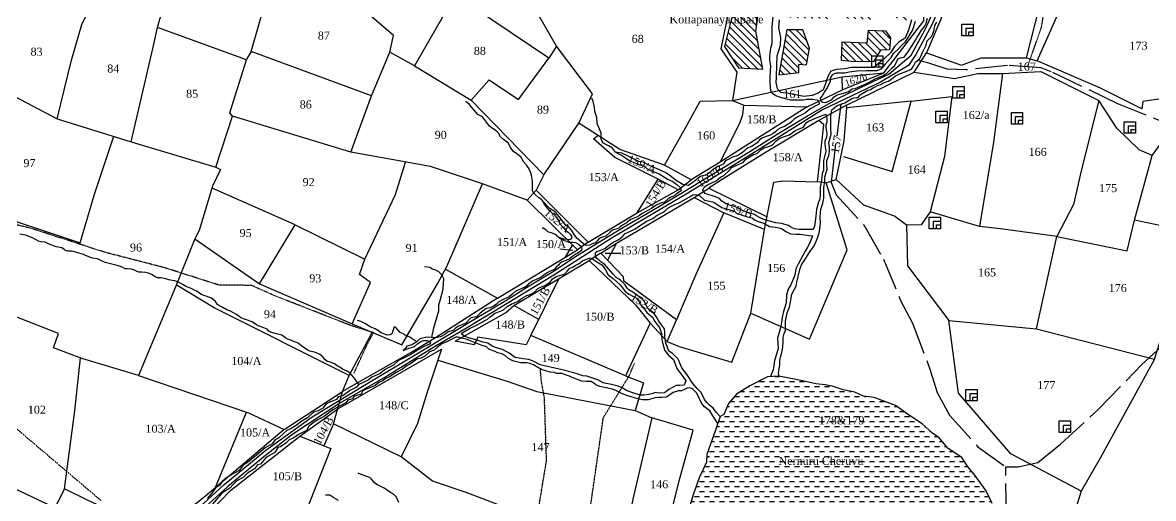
# Model space of a CAD drawing. Header units: millimetres. Extents: x 523 to 2125, y -761 to 972.
# Drawn here: x 738.1 to 1162, y 138.1 to 316.3 of the extents above; entities that cross this region are included whole.
import ezdxf

# ---------------------------------------------------------------- set-up
doc = ezdxf.new("R2010")
doc.units = ezdxf.units.MM
doc.header["$MEASUREMENT"] = 0
doc.linetypes.add('ACAD_ISO02W100', pattern=[15, 12, -3])
doc.linetypes.add('ACAD_ISO07W100', pattern=[3, 0, -3])
for name, color, linetype in [('CARTTRACK', 30, 'ACAD_ISO02W100'), ('NALA', 4, 'Continuous'), ('SQUAREWELL', 5, 'Continuous'), ('SURVEY_BND', 7, 'Continuous'), ('VILLAGE_AREA', 1, 'Continuous'), ('WATER_BODY', 4, 'Continuous')]:
    doc.layers.add(name, color=color, linetype=linetype)
doc.layers.add('FOOTPATH', color=150, linetype='ACAD_ISO07W100', lineweight=30)
doc.layers.add('ROAD', color=1, linetype='Continuous', lineweight=25)
doc.styles.get("Standard").update_dxf_attribs({"font": 'TIMES.TTF'})
doc.dimstyles.get("Standard").update_dxf_attribs({"dimtxt": 0.18, "dimasz": 0.18, "dimexe": 0.18, "dimexo": 0.0625, "dimgap": 0.09, "dimtad": 0, "dimtih": 1, "dimtoh": 1, "dimdec": 4, "dimzin": 0, "dimdsep": 46, "dimtxsty": 'Standard', "dimcen": 0.09, "dimadec": 0, "dimazin": 0, "dimtfac": 1, "dimtdec": 4, "dimtofl": 0, "dimtmove": 0, "dimatfit": 3, "dimfxl": 1, "dimtolj": 1, "dimtzin": 0, "dimarcsym": 0})

msp = doc.modelspace()

# ---------------------------------------------------------------- hatches: boundary and pattern name
at = {"layer": 'VILLAGE_AREA'}
h = msp.add_hatch(dxfattribs=at)
h.set_pattern_fill('ANSI31', color=256, scale=15, angle=90, style=0)
h.paths.add_polyline_path([(1223.12, 268.4), (1220.08, 267.97), (1219.08, 259.84), (1214.86, 260.21), (1213.55, 252.33), (1222.06, 250.9)], flags=17)
h.paths.add_polyline_path([(1235.92, 267.29), (1225.36, 268.71), (1223.87, 248.91), (1213.49, 248.66), (1213.3, 245.19), (1227.91, 242.4), (1233.93, 250.53)])
h.paths.add_polyline_path([(1072.13, 333.5), (1066.77, 334.02), (1064.23, 319.17), (1064.17, 318.48), (1069.71, 317.27)])
h.paths.add_polyline_path([(1074.23, 349.15), (1080.6, 356.31), (1065.48, 359.42), (1052.18, 340.48), (1051.61, 337.44), (1062.43, 333.41)])
h.paths.add_polyline_path([(1076.19, 368.53), (1075.97, 372.89), (1071.88, 373.46), (1071.71, 368.67), (1068.71, 366.91), (1068.23, 360.88), (1075.67, 360.53), (1080.07, 360.62), (1080.6, 364.23)])
h.paths.add_polyline_path([(1066.63, 369.85), (1067.25, 374.73), (1064.65, 374.03), (1063.51, 370.65), (1051.85, 370.73), (1050.83, 366.6), (1063.86, 363.3)])
h.paths.add_polyline_path([(1052.56, 361.31), (1030.94, 362.29), (1031.15, 354.74), (1037.36, 352.51), (1038.48, 356.99), (1040.72, 356.71), (1040.58, 350.1), (1050.39, 346.28), (1052.21, 351.97)])
h.paths.add_polyline_path([(1015.17, 364.65), (1008.86, 364.41), (1009.46, 349.06), (1011.75, 348.98), (1012.83, 361.33), (1015.81, 362.02)])
h.paths.add_polyline_path([(1020.3, 354.31), (1014.36, 356.48), (1013.92, 356.56), (1012.63, 348.94), (1019.14, 347.5)])
h.paths.add_polyline_path([(1013.01, 327.77), (1008.57, 327.77), (1007.27, 335.27), (1000.48, 335.22), (999.46, 327.79), (1005.1, 322.85), (1001.26, 307.34), (1006.54, 299.4), (1015.67, 298.88), (1012.96, 313.17), (1014.26, 321.85)])
h.paths.add_polyline_path([(1030.07, 351.94), (1022.88, 353.38), (1020.11, 336.79), (1024.36, 336.27)])
h.paths.add_polyline_path([(1047.28, 339.84), (1047.59, 342.24), (1035.48, 348.28), (1033.79, 347.06), (1033.79, 344.65), (1036.51, 343.65), (1035.54, 340.02), (1028.31, 339.99), (1026.15, 333.44), (1039.8, 330.97), (1039.45, 327.78), (1042.36, 327.94)])
h.paths.add_polyline_path([(1041.91, 323.64), (1036.22, 324.1), (1035.71, 328.63), (1025.78, 328.46), (1025.72, 318.25), (1041.79, 317.68)])
h.paths.add_polyline_path([(1030.57, 313.68), (1024.58, 313.59), (1021.63, 296.79), (1029.14, 297.71), (1029.18, 300.74), (1032, 300.57), (1033.15, 306.74)])
h.paths.add_polyline_path([(1062.04, 329.7), (1051.15, 332.29), (1048.03, 331.26), (1045.5, 325.27), (1046.59, 317.96), (1057.43, 317.5), (1057.54, 321.93), (1060.6, 321.64)])
h.paths.add_polyline_path([(1063.15, 306.18), (1063.48, 310.65), (1061.56, 313.33), (1055.29, 313.5), (1054.75, 308.76), (1045.32, 309.19), (1045.11, 302.16), (1048.8, 301.78), (1056.44, 301.72), (1056.44, 303.92), (1058.45, 303.92), (1059.77, 306)])
h.paths.add_polyline_path([(1221.3, 252.56), (1229.47, 252.56), (1229.47, 257.13), (1221.3, 257.13)], flags=25)
h.paths.add_polyline_path([(1223.74, 245.51), (1254.35, 245.51), (1254.35, 250.23), (1223.74, 250.23)], flags=9)
h.paths.add_polyline_path([(979.6, 314.13), (1016.05, 314.13), (1016.05, 320.17), (979.6, 320.17)], flags=9)
h.paths.add_polyline_path([(1043.9, 339.34), (1049.86, 339.34), (1049.86, 343.91), (1043.9, 343.91)], flags=9)
at = {"layer": 'WATER_BODY'}
h = msp.add_hatch(dxfattribs=at)
h.set_pattern_fill('DASH', color=256, scale=15, style=0)
h.paths.add_polyline_path([(1070.29, 169.39), (1065.33, 172.87), (1057.39, 175.91), (1053.37, 176.38), (1050.12, 177.86), (1045.7, 178.68), (1041.56, 180.1), (1038.96, 180.57), (1035.48, 181.04), (1030.46, 182.1), (1024.91, 183.22), (1021.66, 183.81), (1017.35, 183.64), (1010.75, 180.27), (1005.73, 177.14), (1002.78, 173.6), (1000.95, 169.47), (999.65, 168.7), (997.82, 163.63), (994.63, 154.44), (994.45, 151.61), (991.79, 145.77), (989.61, 139.81), (987.29, 131.98), (985.29, 127.08), (981.51, 121.77), (978.26, 116.76), (973.65, 111.16), (970, 107.94), (967.17, 99.24), (982.25, 106.41), (987.76, 109.04), (1014.5, 116.05), (1035.82, 122.42), (1049.4, 125.84), (1060.65, 128.52), (1073.53, 130.59), (1094.25, 133.71), (1102.48, 132.91), (1101.59, 136.15), (1099.4, 140.93), (1094.74, 147.3), (1092.61, 149.72), (1090.25, 153.43), (1085.05, 156.74), (1081.68, 160.72), (1079.26, 162.49), (1075.31, 165.97)])
h.paths.add_polyline_path([(1020.65, 149.76), (1053.4, 149.76), (1053.4, 154.47), (1020.65, 154.47)], flags=24)
h.paths.add_polyline_path([(1035.85, 164.98), (1054.11, 164.98), (1054.11, 169.58), (1035.85, 169.58)], flags=24)

# ---------------------------------------------------------------- linework, layer by layer
at = {"layer": 'CARTTRACK'}
for points in [[(1173.24, 276.12), (1148.75, 285.97), (1123.78, 297.96), (1120, 299.41), (1107.31, 300.3), (1091.89, 298.63), (1084.77, 298.91), (1077.48, 301.25), (1073.69, 302.16)], [(1044.85, 285.81), (1042.34, 266.47), (1041.21, 256.37), (1043.12, 251.77), (1053.88, 239.96), (1060.84, 227.66), (1067.28, 212.17), (1071.75, 203.7), (1078.41, 186.15), (1080.97, 177.76), (1085.64, 169.27), (1096.21, 157.42), (1106.69, 149.85), (1111.3, 149.85), (1118.74, 151.55), (1127.24, 158.34), (1141.35, 171.38), (1157.73, 188.25), (1167.52, 197.13), (1179.42, 208.45), (1186.65, 218.31), (1195.02, 237.16), (1199.62, 243.67), (1212.6, 250.99)], [(1097.19, -38.34), (1100.48, -36.1), (1109.94, -28.36), (1112.67, -20.75), (1113.47, -5.62), (1115.97, 18.11), (1116.73, 30.88), (1114.09, 59.3), (1111.45, 85.3), (1107.2, 116.62), (1106.69, 149.85)]]:
    msp.add_lwpolyline(points, dxfattribs=at)
at = {"layer": 'FOOTPATH', "ltscale": 0.002}
for points in [[(1114.89, 299.77), (1120.13, 314.74), (1121.78, 325.23), (1123.52, 337.1), (1124.18, 350.39), (1124.14, 353.57)], [(862.3, 184.82), (867.37, 195.92), (869.67, 200.15), (861.16, 202.83), (832.28, 214.12), (823.88, 217.87), (811.7, 217.99), (791.48, 224.44), (768.76, 230.33), (740.99, 239.33), (730.94, 241.69), (722.82, 245.71), (698.93, 254.32), (691.18, 259), (683.37, 266.69), (672.95, 278.02), (664.48, 286.84), (658.17, 291.89), (650.34, 298.65), (646.83, 301.14)], [(767.46, 137.26), (754.07, 148.61), (737.03, 163.12), (726.01, 172.9), (709.47, 188.79), (695.7, 205.57), (684.2, 221.04), (672.46, 233.02), (665.63, 248.97), (663.82, 256.12)], [(930.91, 130.34), (934.52, 152.25), (933.74, 175.78), (932.6, 181.84), (932.22, 186.54)], [(950.35, 130.39), (955.83, 168.29), (965.37, 183.71), (967.55, 188.74)]]:
    msp.add_lwpolyline(points, dxfattribs=at)
at = {"layer": 'NALA'}
for points in [[(1019.36, 318.67), (1018.94, 314.78), (1019.02, 312.52), (1018.94, 309.88), (1019.01, 308.42), (1018.46, 306.73), (1018.11, 303.83), (1018.16, 302.19), (1018.54, 300.18), (1018.24, 296.29), (1018.29, 293.6), (1018.56, 290.76), (1019.26, 289.81), (1020.8, 288.93), (1021.8, 288.5), (1023.97, 287.85), (1026.01, 287.46), (1027.91, 287.37), (1030.76, 287.37), (1032.07, 287.6), (1033.58, 287.65), (1034.36, 287.67), (1036, 287.41), (1036.3, 287.24), (1036.81, 286.06), (1036.48, 285.63), (1033.34, 284.04), (1031.6, 282.49), (1030.22, 281.82), (1028.71, 281.09), (1027.43, 280.19), (1026.53, 279.31), (1025.78, 278.7), (1025.12, 278.33), (1023.74, 277.44), (1022.43, 276.91), (1021.25, 276.34), (1020.37, 275.39), (1019.44, 274.76), (1018.08, 274.08), (1016.86, 273.61), (1015.4, 273.08), (1014.42, 272.44), (1013.96, 271.96), (1013.51, 271.28), (1012.01, 270.35), (1011.4, 269.97), (1010.17, 269.45), (1009.56, 269), (1008.82, 268.48), (1007.95, 267.65), (1006.98, 267.06), (1006.46, 266.73), (1005.63, 266.33), (1004.5, 266.07), (1002.57, 265.03), (1001.79, 264.67), (1001.29, 264.06), (1000.96, 263.4), (1000.25, 263.04), (998.72, 262.41), (997.7, 261.74), (997.04, 261.41), (996.76, 261.11), (996.42, 260.85), (995.95, 260.4), (995.12, 259.69), (994.42, 259.36), (992.26, 258.64), (991.41, 258.01), (990.51, 257.28), (989.9, 256.8), (989.35, 256.5), (988.98, 256.24), (988.29, 255.65), (987.72, 255.36), (985.67, 255.62), (982.85, 257.36), (981.33, 258.54), (979.51, 259.95), (976.84, 261.21), (973.12, 262.8), (971.09, 263.95), (969.18, 264.24), (965.35, 266.12), (962.8, 267.38), (960.39, 267.8), (961.73, 267.09), (962.58, 266.62), (964.12, 265.65), (965.44, 264.8), (966.41, 264.31), (969.5, 263.09), (971.13, 262.5), (972.31, 261.55), (973.52, 260.92), (975.13, 260.35), (976.71, 259.74), (978.72, 258.44), (980.16, 257.61), (981.82, 256.75), (983.38, 255.67), (984.7, 254.49), (985.03, 253.35), (983.21, 252.16), (982.45, 251.48), (981.18, 250.89), (980.02, 250.23), (978.74, 249.09), (977.3, 248.69), (975.67, 247.96), (973.94, 246.63), (972.21, 245.82), (970.34, 244.79), (969.35, 244.05), (968.48, 243.53), (967.41, 243.06), (966.11, 242.54), (964.76, 241.59), (964.43, 241.22), (962.99, 240.44), (962.11, 239.78), (961.67, 239.26), (960.84, 239.02), (959.23, 238.57), (958.4, 237.79), (956.72, 236.28), (955.19, 235.85), (954.31, 235.43), (953.79, 234.77), (952.85, 233.85), (951.67, 233.42), (950.72, 232.9), (949.4, 232.78), (948.33, 233.45), (945.92, 235.58), (944.93, 236.9), (943.84, 238.6), (943.01, 239.59), (941.69, 240.53), (939.51, 243.28), (938.77, 244.34), (937.78, 245.43), (935.75, 246.63), (934.73, 247.7), (932.65, 250.03), (933.69, 248.31), (934.28, 247.44), (935.28, 246.16), (936.39, 245.15), (937.83, 243.8), (938.37, 243.05), (939.01, 242.17), (939.53, 240.95), (940.79, 239.62), (941.97, 238.23), (942.68, 237.76), (943.35, 237.12), (943.86, 236.34), (943.98, 235.87), (943.7, 235.38), (943.52, 234.97), (941.15, 235.19), (939.11, 235.82), (939.9, 235.3), (941.29, 234.66), (942.22, 234.32), (942.87, 234.13), (943.61, 234.13), (944.57, 234.13), (945.35, 234), (946.13, 233.61), (946.53, 233.33), (947.28, 232.73), (947.67, 232.11), (947.79, 231.47), (947.68, 230.97), (946.23, 230), (945.48, 229.52), (944.38, 228.84), (943.44, 228.08), (942.98, 227.72), (942.23, 227.42), (941.78, 227.23), (941.1, 226.95), (940.1, 226.55), (939.48, 226.11), (939.2, 225.56), (938.3, 224.87), (937.37, 223.88), (936.83, 223.56), (935.91, 223.23), (934.97, 222.71), (934.06, 222.09), (932.87, 221.19), (931.77, 220.52), (930.61, 220.13), (929.56, 219.57), (927.78, 218.51), (926.99, 217.55), (926.27, 217.14), (925.58, 216.8), (924.73, 216.43), (923.54, 216.02), (922.81, 215.61), (921.54, 214.41), (920.48, 213.61), (918.24, 212.6), (916.65, 211.7), (915.63, 210.67), (914.64, 210.11), (913.45, 209.49), (911.89, 209.16)], [(1061.44, 300.74), (1059.84, 298.89), (1058.4, 298.23), (1056.66, 298.23), (1054.55, 298.23), (1051, 298.15), (1047.96, 297.75), (1046.36, 297.38), (1043.81, 297.38), (1043.18, 297.38), (1042.59, 297.34), (1041.62, 296.82), (1040.85, 295.53), (1040.85, 294.23), (1039.81, 292.13), (1038.89, 290.61), (1037.89, 288.95), (1037.07, 288.02), (1037.4, 286.86), (1038.11, 286.49), (1039.26, 286.42), (1041.55, 287.49), (1042.37, 288.49), (1043.55, 289.3), (1044.55, 289.56), (1047.66, 290.41), (1048.44, 291), (1049.07, 291.49), (1050.25, 291.67), (1052.51, 292.63), (1054.21, 293.45), (1055.47, 294.04), (1057.78, 295.27), (1060.52, 296.38), (1062.15, 297.46), (1063.33, 298.64), (1064.03, 299.34), (1065, 300.16), (1065.55, 301.08), (1066.14, 302.34), (1066.37, 302.78), (1066.81, 303.08), (1067.7, 303.3), (1068.59, 303.45), (1068.59, 303.45), (1069.77, 304.93), (1071.82, 308.13), (1072.86, 309.75), (1073.37, 310.68), (1074.34, 312.31), (1075.11, 313.56), (1076.26, 314.93), (1076.89, 316.15), (1077.34, 318.04)], [(1071.37, 317.43), (1070.4, 313.91), (1068.96, 310.58), (1066.73, 309.11), (1064.99, 307.37), (1063.52, 305.07), (1061.35, 303.07), (1057.27, 299.56), (1055.12, 299.56), (1048.83, 299.55), (1046.42, 299.01), (1043.1, 298.75), (1041.17, 298.1), (1039.99, 296.18), (1038.97, 293.1), (1038.22, 291.12), (1036.34, 289.94), (1034.14, 289.03), (1031.04, 288.66), (1025.36, 289.78), (1022.41, 290.21), (1021.07, 291.5), (1020.64, 293.95), (1020.7, 295.77), (1020.91, 300.37), (1021.02, 303.85), (1022.2, 307.94), (1022.36, 310.72), (1021.61, 314.46), (1021.82, 317.41)], [(1021.66, 183.81), (1021.53, 185.28), (1021.98, 188.03), (1022, 189.88), (1022.95, 193.71), (1023.29, 196.17), (1023.29, 198.31), (1023.61, 199.8), (1024.06, 200.97), (1024.17, 204.44), (1024.78, 207.56), (1025.6, 209.77), (1026.05, 211.69), (1026.53, 214.6), (1028.13, 217.56), (1028.4, 219.02), (1028.9, 221.25), (1029.45, 223.89), (1030.09, 225.62), (1030.86, 226.76), (1033.27, 230.45), (1034.84, 232.69), (1036.09, 235.51), (1036.92, 238.07), (1037.3, 241.2), (1037.14, 243.6), (1037.43, 246.38), (1038.14, 248.65), (1038.46, 250.54), (1038.46, 252.94), (1038.46, 254.47), (1038.81, 256.94), (1038.81, 258.44), (1039.71, 261.47), (1039.58, 263.01), (1039.61, 264.7), (1040.38, 266.56), (1040.61, 268), (1040.61, 269.56), (1040.35, 271.48), (1041.22, 274.5), (1041.11, 276.8), (1041.11, 278.74), (1041.06, 281.45), (1041.52, 283.62), (1043.28, 285.14), (1044.85, 285.81), (1046.33, 286.27), (1047.05, 286.63), (1047.95, 287.31), (1049.26, 288.03), (1050.76, 288.26), (1051.34, 288.34), (1052.17, 289.27), (1053.71, 290.29), (1055.03, 291.01), (1056, 291.23), (1056.58, 291.66), (1057.1, 292.06), (1057.94, 292.46), (1058.89, 292.94), (1059.85, 293.2), (1060.63, 293.68), (1061.61, 294.03), (1062.24, 294.27), (1062.78, 294.41), (1064.43, 295.6), (1065.31, 296.41), (1066.64, 297.01), (1069.59, 298.12), (1071.31, 298.94), (1072.06, 300.09), (1072.85, 301.48), (1074.53, 302.84), (1075.46, 305.17), (1076.83, 307.94), (1077.29, 309.52), (1078.83, 311.2), (1079.41, 312.16), (1079.8, 313.67), (1080.12, 315.24), (1080.88, 316.57)], [(1061.44, 300.74), (1061.44, 300.74), (1061.44, 300.74), (1063.69, 303.26), (1064.66, 304.82), (1066.7, 306.74), (1067.82, 307.97), (1069.16, 309.15), (1071.73, 313.42), (1072.81, 316.93)], [(932.65, 250.03), (931.61, 250.69), (930.26, 251.91), (929.7, 252.56), (929.28, 253.4), (929.23, 254.75), (929.23, 256.95), (928.95, 259.14), (928.34, 260.73), (927.69, 262.08), (927.13, 262.78), (926.01, 263.99), (924.88, 266.02), (923.34, 267.19), (922.13, 268.08), (921.57, 268.82), (920.91, 269.85), (920.26, 271.11), (918.34, 272.6), (917.22, 273.54), (916.57, 274.89), (915.63, 275.78), (914.61, 276.43), (913.16, 277.5), (911.61, 279.54), (910.49, 281.03), (909.5, 281.59), (908.71, 281.97), (907.36, 283.51), (906.56, 284.58), (905.67, 285.7), (904.32, 286.82)], [(960.39, 267.8), (959.21, 269.3), (957.76, 270.16), (956.72, 270.64), (955.9, 271.23), (955.34, 271.83), (955.01, 272.72), (955.04, 274.91), (954.15, 276.99), (953.45, 278.4), (953.41, 280.74), (952.59, 283.03), (952.48, 284.55), (952, 286.96), (951.55, 288.04)], [(999.65, 168.7), (998.28, 170.24), (997.05, 171.88), (995.67, 172.94), (994.74, 173.92), (993.7, 175.06), (992.5, 177.72), (991.06, 179.26), (989.4, 181.07), (987.25, 184.4), (985.22, 187.01), (984.5, 188.67), (984.08, 189.75), (983.75, 190.45), (982.64, 191.42), (981.65, 192.46), (980.4, 193.25), (979.73, 195.01), (979.28, 196.23), (978.94, 198.56), (978.94, 200.27), (978.79, 201.56), (977.59, 203.14), (976.6, 204.44), (975.91, 205.79), (974.79, 207.46), (973.69, 208.37), (972.47, 209.26), (971.73, 210.71), (971.3, 211.83), (970.63, 212.52), (969.61, 213.28), (966.93, 215.31), (965.37, 216.18), (964.76, 216.84), (964.02, 218.03), (962.27, 219.84), (961.04, 220.55), (960.58, 220.88), (959.57, 222.06), (957.88, 223.93), (956.99, 224.9), (956.4, 225.71), (954.92, 226.76), (954.21, 227.27), (953.42, 227.98), (952.94, 228.67), (952.89, 229.25), (952.91, 229.81), (953.06, 230.3), (953.37, 230.63), (954.52, 230.93), (956.43, 231.75), (957.76, 232.81), (959.52, 234.13), (960.84, 234.69), (961.6, 235.02), (963.11, 236.35), (963.95, 237.34), (966.01, 238.18), (967.72, 239.05), (969.43, 240.14), (970.73, 241.06), (972.18, 241.92), (974.37, 242.89), (975.96, 244.22), (978.3, 245.37), (978.99, 245.85), (979.98, 246.77), (981.08, 247.48), (982.43, 248.09), (983.86, 248.63), (984.6, 249.01), (986.92, 250.32), (987.99, 250.93), (988.71, 251.44), (989.39, 251.77), (990.51, 251.92), (991.99, 251.44), (993.75, 249.86), (995.64, 249.38), (997.29, 249.12), (998.82, 247.95), (1000.25, 247.01), (1003.2, 246.22), (1005.01, 245.63), (1005.85, 244.82), (1009.92, 243.52), (1011.65, 243.16), (1012.54, 242.47), (1013.92, 241.84), (1015.98, 241.2), (1018.13, 240), (1019.38, 239.84), (1021.14, 239.54), (1022.67, 239.16), (1024.27, 238.04), (1025.98, 237.14), (1028.02, 237.07), (1029.67, 237.07), (1032.09, 236.66), (1032.94, 236.58), (1034.23, 236.43), (1033.28, 233.79), (1032.31, 232.24), (1031.54, 230.69), (1028.86, 225.84), (1027.95, 224.03), (1027.57, 221.72), (1026.16, 218.12), (1025.17, 216.49), (1024.48, 214.16), (1024.33, 211.34), (1023.39, 208.05), (1022.98, 206.61), (1022.42, 202.47), (1021.09, 198.12), (1021.32, 194.28), (1020.71, 192.11), (1019.94, 189.68), (1019.72, 187.67), (1019.54, 186.2), (1018.5, 183.68)], [(939.11, 235.82), (938.54, 236.32), (938.12, 236.71), (937.66, 237.07), (936.58, 237.43), (934.98, 237.95), (934.32, 238.64), (933.25, 239.33), (932.89, 239.33)], [(864.2, 180.7), (862.84, 182.68), (860.93, 185.02), (859.81, 185.77), (858.07, 186.49), (857.08, 187.24), (856.09, 187.75), (855, 188.46), (853.37, 189.11), (852.21, 189.51), (851.39, 190.13), (850.67, 191.13), (849.59, 191.94), (848.83, 192.37), (847.58, 192.88), (845.83, 193.23), (845.09, 193.54), (843.99, 194.24), (842.72, 195.24), (841.43, 196.17), (840.79, 196.51), (840.09, 196.77), (838.61, 197.3), (837.82, 197.58), (836.67, 198.16), (835.26, 199.23), (832.85, 199.87), (831.51, 200.25), (830.6, 200.63), (830.31, 200.85), (829.81, 201.42), (827.95, 202.19), (826.85, 202.54), (825.75, 203.12), (824.14, 204.19), (821.68, 205.03), (819.93, 205.72), (819.62, 206.01), (818.35, 206.94), (816.87, 207.75), (815.98, 208.16), (814.69, 208.66), (813.22, 209.62), (811.97, 210.21), (811.14, 210.67), (810.37, 211.84), (809.44, 212.7), (808.91, 213.06), (807.98, 213.49), (806.93, 213.82), (806.02, 214.11), (805.13, 214.44), (804.51, 214.87), (803.98, 215.35), (803.46, 215.69), (802.6, 216.14), (801.3, 216.69), (800.68, 216.95), (799.34, 217.45), (798.36, 218.08), (797.48, 218.63), (796.45, 219.13), (795.18, 219.56), (794.18, 219.7), (792.88, 219.94), (791.81, 220.32), (789.95, 220.69), (788.71, 220.69), (788.06, 220.95), (786.46, 222.01), (785.26, 222.44), (784.23, 222.75), (782.82, 222.77), (781.63, 222.87), (779.64, 223.65), (778.97, 223.92), (777.25, 224.04), (776.53, 224.13), (775.62, 224.54), (774.76, 224.99), (773.59, 225.35), (771.08, 225.99), (769, 226.42), (768.4, 226.68), (766.22, 227.85), (764.36, 228.09), (763.54, 228.38), (761.49, 229.17), (760.89, 229.48), (756.73, 230.65), (755.11, 230.73), (753.94, 231.13), (753.68, 231.35), (752.82, 231.99), (750.71, 232.38), (748.08, 233.38), (746.6, 234.07), (744.97, 234.17), (744.09, 234.46), (741.86, 235.72), (739.16, 236.68), (737.1, 237.01)], [(891.52, 198.38), (892.33, 201.97), (894.13, 208.28), (894.19, 210.6), (894.83, 212.69), (895.76, 216.52), (895.93, 218.55), (896.05, 220.34), (895.29, 221.85), (894.13, 223.01), (892.97, 223.53), (891.64, 223.99), (890.88, 224.52), (888.8, 224.86)], [(911.89, 209.16), (909.63, 207.43), (908.25, 206.08), (906.14, 205.67), (904.15, 203.6), (903.39, 203.29), (901.56, 202.65), (900.4, 201.89), (899.52, 200.99), (897.66, 200.46), (896.44, 199.51), (894.82, 198.64), (892.89, 198.24), (891.52, 198.38), (889.68, 198.48), (887.06, 197.81), (885.89, 196.71), (884.03, 195.62), (882.13, 195.07), (881.41, 193.92), (880.81, 193.44), (882.64, 194.2), (884.99, 194.97), (886.31, 196.1), (887.42, 196.89), (888.4, 197.23), (889.2, 197.23), (889.8, 197.23), (890.77, 196.96), (891.02, 196.51), (890.66, 195.79), (888.69, 194.92), (887.06, 194.11), (885.45, 193.12), (883.69, 192.01), (881.43, 190.83), (878.98, 189.71), (877.2, 188), (875.37, 187.09), (873.76, 186.18), (872.17, 184.82), (870.2, 183.96), (869.07, 183.45), (867.67, 182.37), (864.2, 180.7), (863.25, 179.72), (861.01, 178.55), (858.15, 176.44), (856.46, 176.06), (855.74, 175.1), (853.56, 174.29), (851.92, 173.5), (850.72, 171.84), (848.89, 170.83), (847.16, 170.3), (844.94, 168.24), (843.43, 167.36), (842.42, 166.73), (841.03, 165.65), (838.84, 164.19), (837.18, 163.47), (836.05, 162.51), (834.13, 160.73), (832.69, 159.86), (831.62, 158.54), (829.1, 156.98), (825.83, 154.19), (822.41, 151.54), (820.78, 150.53), (819.24, 148.56), (817.46, 147.5), (814.48, 145.77), (812.97, 144.33), (811.93, 142.9), (810.51, 142.09), (809, 139.98), (807.28, 138.03)], [(885.89, 196.71), (884.9, 197.33), (884.09, 197.89), (883.25, 198.49), (881.31, 199.38), (880.87, 199.66), (879.66, 200.18), (878.85, 201.15), (878.05, 202.04), (878.05, 202.04), (877.4, 202.28), (877.4, 202.28), (876.8, 200.43), (876.68, 199.82), (875.95, 199.38), (874.82, 199.22), (872.53, 200.14), (871.56, 200.79), (870.31, 201.63), (869.62, 201.83), (868.41, 202.36), (866.68, 203.41), (865.87, 203.89), (864.91, 204.29), (864.1, 204.53), (863.54, 204.73)], [(998.74, 166.17), (996.92, 168.97), (995.72, 170.88), (993.75, 172.4), (992.68, 173.79), (990.86, 177.43), (989.24, 179.08), (988.1, 179.5), (987.26, 179.34), (986.29, 178.89), (985.19, 178.37), (984.02, 178.37), (982.02, 177.69), (979.45, 176.03), (977.67, 175.84), (976.53, 175.84), (975.24, 175.71), (972.68, 175), (970.57, 174.96), (969.21, 175.22), (966.69, 176), (964.65, 176.61), (962.44, 177.52), (960.76, 178.33), (959.3, 178.98), (954.52, 180), (953.03, 180.65), (952.28, 181.23), (951.63, 181.58), (951.21, 181.81), (949.33, 181.81), (947.81, 181.94), (945.77, 182.68), (944.09, 183.3), (943.15, 183.82), (942.27, 184.14), (941.63, 184.4), (940.23, 184.82), (938.28, 184.85), (937.47, 185.21), (935.88, 185.37), (934.26, 185.83), (932.58, 186.31), (932.22, 186.54), (931.25, 187.12), (929.69, 188.06), (928.3, 188.54), (927.2, 188.8), (926.03, 188.8), (924.84, 188.8), (922.28, 189.42), (921.4, 189.9), (920.24, 190.45), (919.17, 191.49), (917.78, 192.26), (916.16, 192.62), (915.25, 193.07), (913.14, 193.82), (912.01, 194.85), (909.99, 195.45), (908.11, 196.19), (906.23, 197), (904.77, 197.65), (902.83, 198.13), (901.34, 198.49), (900.5, 198.49), (899.07, 197.74), (897.36, 196.87), (895.32, 196), (893.54, 194.64), (892.38, 193.59), (890.67, 193.01), (888.92, 191.3), (887.53, 190.65), (885.84, 190.23), (883.96, 188.74), (881.89, 187.61), (880.47, 186.51), (878.12, 185.23), (877.18, 184.59), (875.95, 183.74), (874.4, 183.1), (872.88, 182), (871.71, 181.42), (870.28, 180.32), (868.57, 179.57), (866.95, 178.99), (865.62, 178.37), (865.07, 177.08), (863.84, 176.72), (862.41, 176.34), (861.73, 175.37), (859.97, 174.86), (859.22, 173.86), (854.36, 171.27), (851.25, 168.87), (848.5, 167.32), (846.88, 166.24), (845.45, 165.17), (844.48, 163.52), (841.54, 161.94), (839.75, 160.77), (838.04, 160), (836.81, 158.8), (834.77, 157.41), (833.83, 157.15), (832.98, 155.83), (832.37, 155.06), (830.68, 154.09), (829.16, 153.18), (827.31, 150.88), (826.15, 150.66), (825.01, 149.17), (823.46, 148.07), (822.39, 147.52), (820.79, 145.83), (818.46, 144.63), (817.13, 143.37), (815.84, 141.88), (812.85, 140.05), (808.54, 134.96)], [(879.13, 136.56), (878.28, 138.52), (877.21, 139.59), (876.06, 140.22), (874.76, 141.11), (873.69, 141.89), (871.11, 143.13), (870.15, 143.8), (869, 145.09), (868.22, 145.83), (867.19, 146.28), (866, 146.65), (863.93, 147.5)], [(856.51, 137.2), (854.84, 138.2), (853.25, 139.2), (851.7, 139.23)]]:
    msp.add_lwpolyline(points, dxfattribs=at)
for points in [[(1034.54, 238.76), (1031.71, 238.81), (1029.19, 238.85), (1027.51, 239.07), (1026.84, 239.32), (1026.05, 239.87), (1025.21, 240.27), (1022.67, 241.02), (1020.44, 241.3), (1017.63, 242.06), (1016.17, 242.59), (1015.15, 242.96), (1014.07, 243.47), (1013.22, 243.93), (1012.47, 244.4), (1011.7, 244.71), (1009.82, 245.19), (1007.17, 246.35), (1006.18, 247.06), (1003.56, 247.83), (1001.84, 248.45), (1000.31, 249.49), (999.38, 250.44), (997.24, 251.28), (995.44, 251.81), (993.98, 252.28), (993.18, 253.51), (993.57, 254.66), (994.86, 255.54), (996.76, 256.45), (998.11, 257.09), (999.7, 258.46), (1001.05, 259.1), (1002.9, 260.77), (1004.01, 262.1), (1006.42, 263.18), (1008.21, 263.93), (1009.25, 265.19), (1012.13, 266.87), (1013.55, 267.36), (1014.86, 268.68), (1016.08, 269.43), (1017.76, 269.98), (1018.78, 270.27), (1019.46, 270.78), (1020.55, 271.97), (1021.67, 272.85), (1022.94, 273.43), (1024.48, 273.91), (1025.63, 274.29), (1027.59, 275.85), (1029.27, 276.58), (1030.45, 277.02), (1031.02, 277.48), (1031.88, 278.74), (1032.79, 279.38), (1033.72, 279.85), (1035.68, 280.65), (1037.12, 281.18), (1037.82, 281.52), (1038.67, 281.8), (1038.98, 281.87), (1039.35, 281.87), (1039.55, 281.03), (1039.59, 280.32), (1039.57, 279.06), (1039.29, 278.02), (1039.29, 276.96), (1039.6, 274.78), (1039.46, 273.23), (1038.91, 272.02), (1038.82, 270.93), (1039, 269.74), (1039.22, 268.22), (1039, 267.18), (1038.4, 264.6), (1038.36, 262.5), (1038.33, 261.11), (1037.89, 259.85), (1037.6, 257.24), (1037.09, 254.52), (1037.09, 252.73), (1037.09, 251.32), (1036.89, 249.95), (1036.54, 249), (1035.78, 246.3), (1035.48, 243.76), (1034.99, 240.11)], [(913.36, 206.06), (915.14, 207.44), (917.29, 208.21), (918.42, 208.69), (919.77, 209.95), (921.29, 210.8), (922.77, 211.4), (923.94, 211.91), (924.7, 212.57), (925.78, 213.34), (927.19, 214.13), (928.67, 214.64), (930.02, 215.36), (931.24, 216.66), (932.61, 217.36), (933.93, 217.84), (935.86, 219.06), (936.78, 220.3), (938.35, 221.39), (941.23, 222.1), (942.42, 223.27), (943.14, 224.19), (944.25, 224.68), (945.53, 225.43), (946.74, 226.1), (948.01, 227.07), (950.19, 227.95), (950.95, 228.22), (952.09, 227.55), (953.39, 226.75), (955.2, 225.59), (956.5, 223.95), (957.64, 221.85), (959.55, 220.51), (960.79, 219.34), (962.15, 218.03), (964.15, 215.51), (965.57, 214.53), (968.23, 213.08), (969.3, 211.69), (970.27, 210), (971.02, 209.32), (972.09, 207.77), (974.24, 206), (975.08, 204.38), (975.86, 203.28), (976.9, 202.11), (977.64, 199.88), (977.74, 197.48), (978.71, 193.63), (980.3, 191.69), (982.15, 190.11), (983.33, 186.69), (985.69, 183.79), (986.8, 182.13), (986.18, 180.48), (984.49, 180.41), (983.09, 180.31), (980.39, 178.82), (978.77, 177.67), (976.46, 177.48), (975.41, 177.77), (974.33, 177.4), (972.88, 177.01), (971.07, 176.77), (969.94, 176.79), (968.93, 177.04), (967.63, 177.35), (966.51, 177.77), (964.52, 178.51), (962.83, 179.44), (961.33, 180.05), (958.36, 180.88), (956.72, 181.13), (955.82, 181.34), (953.78, 182.51), (951.53, 183.25), (949.66, 183.81), (948.09, 184.01), (946.06, 184.67), (944.24, 185.26), (940.41, 186.26), (932.13, 188.04), (929.55, 189.46), (927.94, 190.1), (926.86, 190.27), (925.73, 190.32), (922.78, 190.91), (920.53, 192.48), (918.02, 193.8), (915.72, 194.48), (914.1, 195.07), (912.53, 196.27), (910.67, 196.54), (907.61, 197.54), (905.3, 198.27), (903.86, 198.72), (902.7, 199.57), (903.19, 200.23), (905.65, 201.71), (907.83, 202.69), (910.67, 204.16), (911.27, 204.75), (912.27, 205.14)]]:
    msp.add_lwpolyline(points, close=True, dxfattribs=at)
at = {"layer": 'ROAD'}
for points in [[(1085.11, 330.04), (1079.16, 315.73), (1073.03, 304.37), (1070.26, 300.26), (1059.77, 294.04), (1038.03, 283.65), (1023.6, 274.61), (1006.78, 264.16), (986.87, 252.03), (959.15, 235.74), (937.31, 221.73), (909.87, 205.1), (903.84, 201.51), (893.13, 195.24), (874.87, 183.99), (857.03, 173.78), (839.07, 161.9), (829.14, 154.07), (814.99, 142.48), (802.34, 130.89)], [(801.38, 132.03), (813.6, 143.19), (829.26, 156.1), (846.61, 168.62), (866.31, 180.46), (887.18, 193.03), (909.74, 206.56), (914.04, 209.09), (919.21, 212.21), (928.05, 217.65), (937.33, 223.33), (945.4, 228.65), (955.37, 234.77), (963.42, 239.75), (974.15, 245.98), (984.27, 251.94), (996.81, 259.54), (1010.74, 268.02), (1020.94, 274.56), (1032.37, 281.44), (1044.04, 287.98), (1056.95, 294.25), (1062.81, 297.07), (1071.25, 304.18), (1076.4, 313.49), (1080.84, 323.32)]]:
    msp.add_lwpolyline(points, dxfattribs=at)
at = {"layer": 'SQUAREWELL'}
for points in [[(1090.23, 315.76), (1094.43, 315.76), (1094.43, 311.44), (1090.23, 311.44)], [(1091.81, 314.23), (1094.43, 314.23), (1094.43, 311.44), (1091.81, 311.44)], [(1092.89, 312.85), (1094.43, 312.85), (1094.43, 311.44), (1092.89, 311.44)], [(1056.44, 303.92), (1060.64, 303.92), (1060.64, 299.6), (1056.44, 299.6)], [(1058.02, 302.38), (1060.64, 302.38), (1060.64, 299.6), (1058.02, 299.6)], [(1059.1, 301.01), (1060.64, 301.01), (1060.64, 299.6), (1059.1, 299.6)], [(1086.88, 292.35), (1091.08, 292.35), (1091.08, 288.02), (1086.88, 288.02)], [(1088.46, 290.81), (1091.08, 290.81), (1091.08, 288.02), (1088.46, 288.02)], [(1089.54, 289.44), (1091.08, 289.44), (1091.08, 288.02), (1089.54, 288.02)], [(1080.51, 283.15), (1084.72, 283.15), (1084.72, 278.82), (1080.51, 278.82)], [(1082.1, 281.61), (1084.72, 281.61), (1084.72, 278.82), (1082.1, 278.82)], [(1083.18, 280.24), (1084.72, 280.24), (1084.72, 278.82), (1083.18, 278.82)], [(1108.81, 282.65), (1113.02, 282.65), (1113.02, 278.32), (1108.81, 278.32)], [(1110.4, 281.11), (1113.02, 281.11), (1113.02, 278.32), (1110.4, 278.32)], [(1111.48, 279.74), (1113.02, 279.74), (1113.02, 278.32), (1111.48, 278.32)], [(1151.11, 279.21), (1155.31, 279.21), (1155.31, 274.89), (1151.11, 274.89)], [(1152.69, 277.67), (1155.31, 277.67), (1155.31, 274.89), (1152.69, 274.89)], [(1153.77, 276.3), (1155.31, 276.3), (1155.31, 274.89), (1153.77, 274.89)], [(1078.03, 243.42), (1082.23, 243.42), (1082.23, 239.1), (1078.03, 239.1)], [(1079.61, 241.89), (1082.23, 241.89), (1082.23, 239.1), (1079.61, 239.1)], [(1080.69, 240.51), (1082.23, 240.51), (1082.23, 239.1), (1080.69, 239.1)], [(1091.73, 178.9), (1095.93, 178.9), (1095.93, 174.58), (1091.73, 174.58)], [(1093.31, 177.36), (1095.93, 177.36), (1095.93, 174.58), (1093.31, 174.58)], [(1094.39, 175.99), (1095.93, 175.99), (1095.93, 174.58), (1094.39, 174.58)], [(1126.78, 167.08), (1130.99, 167.08), (1130.99, 162.75), (1126.78, 162.75)], [(1128.36, 165.54), (1130.99, 165.54), (1130.99, 162.75), (1128.36, 162.75)], [(1129.45, 164.17), (1130.99, 164.17), (1130.99, 162.75), (1129.45, 162.75)]]:
    msp.add_lwpolyline(points, close=True, dxfattribs=at)
at = {"layer": 'SURVEY_BND'}
for points in [[(938.32, 307.49), (935.35, 302.97), (900.31, 326.72), (884.99, 300.12), (875.73, 305.26), (877.19, 311.58), (862.2, 324.41), (874.19, 351.08), (878.76, 360.4), (881.1, 367.9), (891.65, 389.98)], [(997.1, 330.92), (997.42, 328.39), (1003.03, 321.77), (999.84, 306.58), (1005.83, 297.79), (1004.24, 287.2), (1045.35, 296.05), (1061.02, 297.49), (1075.97, 317), (1076.89, 339.19), (1087.58, 355.61), (1086.2, 362.35), (1077.45, 368.65), (1077.39, 373.68), (1074.44, 374.61)], [(978.81, 262.98), (962.02, 268.74), (946.58, 278.7), (951.8, 289.68), (938.32, 307.49), (928.73, 324.06), (932.12, 332.39), (933.89, 334.57), (944.12, 359.93), (947.43, 368.3)], [(1114.45, 303.14), (1118.51, 302), (1129.27, 326.3), (1125.75, 348.9), (1122.41, 349.55), (1119.51, 322.71)], [(823.77, 305.57), (822.43, 303.23), (822.07, 302.44), (788.63, 314.57), (789.55, 317.7), (795.33, 336.68), (796.15, 343.07)], [(1072.35, 297.76), (1076.96, 305.07), (1090.14, 300.42), (1097.46, 303.21), (1114.45, 303.14), (1119.51, 322.71), (1103.27, 332.22), (1089.89, 335.82), (1081.62, 315.93), (1076.96, 305.07)], [(868.91, 288.86), (823.77, 305.57), (828.8, 322.87), (831.3, 330.72)], [(729.89, 321.24), (723.18, 294.96), (751.06, 280.32), (756.42, 302.31), (760.28, 315.68), (763.86, 322.95)], [(751.06, 280.32), (778.8, 271.73), (787.09, 307.09), (788.63, 314.57)], [(927.22, 249.86), (910.46, 255.96), (890.97, 262.37), (861.16, 267.79), (868.91, 288.86), (875.73, 305.26)], [(778.8, 271.73), (810.57, 262.2), (816.79, 281.23), (815.77, 282.49), (822.07, 302.44)], [(884.99, 300.12), (906.23, 287.28), (913.05, 294.95), (924.04, 287.58), (935.35, 302.97)], [(1161.64, 266.52), (1173.85, 283.38), (1170.89, 288.65), (1158.04, 286.8), (1157.74, 284.06), (1142.21, 291.76), (1118.51, 302)], [(1032.25, 284.77), (1045.99, 291.36), (1061.02, 297.49)], [(1046.96, 285.46), (1072.35, 297.76), (1087.49, 295.38), (1096.19, 297.3), (1105.51, 297.3), (1102.12, 271.56), (1096.83, 239.9), (1078.4, 245.45), (1075, 240.54), (1069.44, 240.38), (1064.94, 243.82), (1053.45, 247.99), (1043.11, 257.53)], [(1105.51, 297.3), (1119.82, 298.02), (1141.58, 287.1), (1135.02, 260.75), (1132.13, 248.24), (1125.84, 236.2), (1104.73, 239.08), (1096.83, 239.9)], [(1045.53, 291.14), (1045.35, 296.05)], [(720.33, 289.82), (706.21, 253.18), (722.65, 247.3), (736.11, 241.64), (759.62, 233.83), (765.09, 252.07), (772.31, 273.74)], [(1071.23, 286.9), (1086.48, 288.64), (1083.78, 266.12), (1078.4, 245.45)], [(906.23, 287.28), (933.54, 259.26), (946.58, 278.7)], [(999.65, 264.08), (988.81, 257.46), (978.81, 262.98), (986.61, 276.92), (992.08, 286.9), (1004.24, 287.2)], [(1004.24, 287.2), (1008.46, 285.47), (1032.25, 284.77), (1009.65, 270.41), (999.65, 264.08), (1007.06, 278.71), (1008.18, 281.96), (1008.46, 285.47)], [(1039.31, 256.27), (1043.11, 257.53), (1046.06, 272.07), (1047.12, 284.4), (1046.96, 285.46), (1036.59, 279.7)], [(1045.87, 266.23), (1064.14, 260.58), (1071.23, 286.9), (1047.12, 284.4)], [(1125.84, 236.2), (1152.19, 230.84), (1154.98, 242.33), (1161.64, 266.52), (1156.75, 268.7), (1148.33, 276.74), (1141.58, 287.1)], [(861.16, 267.79), (816.79, 281.23)], [(1016.23, 238.76), (1019.79, 256.59), (1023.16, 257.02), (1036.14, 256.64), (1038.44, 277.99), (1036.59, 279.7), (1016.91, 267.8), (1000.77, 257.8), (995.37, 254.29), (1017.19, 243.56)], [(933.54, 259.26), (930.6, 253.56), (950.09, 234.08), (968.53, 245.07), (976.35, 257.67), (960.13, 265.85), (952.14, 272.84), (953.71, 274.1)], [(840.3, 240.56), (866.35, 227.7), (877.92, 251.88), (881.69, 264.06)], [(810.57, 262.2), (812.29, 261.34), (809.35, 255.08), (804.35, 238.48), (802.61, 235.28), (795.53, 217.62), (781.51, 184.09), (760.29, 190.49), (749.68, 194.49), (751.53, 199.88), (724.37, 210.47), (736.11, 241.64)], [(861.71, 203.41), (880.31, 195.57), (893.71, 218.44), (897.17, 224.92), (910.46, 255.96)], [(968.53, 245.07), (983.87, 253.65), (976.35, 257.67)], [(983.87, 253.65), (988.81, 257.46)], [(1011.17, 207.46), (1033.09, 197.74), (1047.24, 231.19), (1039.31, 256.27), (1036.14, 256.64)], [(802.61, 235.28), (826.86, 218.42), (840.3, 240.56), (809.11, 254.29)], [(950.09, 234.08), (946.12, 231.18), (927.22, 249.86), (930.6, 253.56)], [(960.74, 233.73), (989.84, 250.75), (1001, 245.1), (990.56, 221.9), (983.24, 205.01)], [(989.84, 250.75), (995.37, 254.29)], [(979.73, 196.9), (984.28, 195.03), (1003.95, 189.05), (1011.17, 207.46), (1016.23, 238.76), (1001, 245.1)], [(1118.25, 201.53), (1162.42, 190.26), (1172.96, 223.46), (1177.55, 237.51), (1154.98, 242.33)], [(1069.44, 240.38), (1069.84, 225.18), (1085.39, 204.68), (1118.25, 201.53), (1125.84, 236.2)], [(954.86, 229.97), (960.74, 233.73), (957.41, 227.33)], [(896.64, 223.92), (916.15, 213.08), (946.12, 231.18)], [(941.69, 228.5), (944.31, 232.97)], [(973.37, 203.66), (979.73, 196.9), (983.24, 205.01), (963.48, 219.45), (963.41, 221.12), (954.86, 229.97), (950.5, 227.16)], [(826.86, 218.42), (861.71, 203.41), (868.55, 218.92), (864.42, 221.97), (866.35, 227.7)], [(928.7, 199.09), (926.9, 195.59), (908.75, 198.52), (907.43, 195.54), (900.29, 196.93), (919.19, 207.61), (922.32, 210.3), (950.5, 227.16), (967.97, 210.46), (973.37, 203.66), (964.14, 183.93), (928.7, 199.09), (939.11, 220.35)], [(860.59, 184.13), (809.86, 209.52), (795.7, 218.03)], [(916.15, 213.08), (892.89, 198.24), (885.22, 193.62), (864.82, 181.94), (858.09, 178.08), (860.59, 184.13), (869.16, 200.27)], [(931.62, 205.04), (922.32, 210.3)], [(1162.42, 190.26), (1142.09, 153.16), (1135, 140.7), (1108.64, 154.74), (1089.02, 177.46), (1085.39, 204.68)], [(753.81, 141.62), (750.22, 134.46), (715.75, 150.83), (718.25, 161.29), (724.61, 170.02), (731.5, 188.09), (714.99, 195.36)], [(856.24, 171.59), (895.18, 193.91), (889.93, 178.25), (886.2, 166.11), (880.03, 153.64)], [(806.71, 138.87), (789.21, 125.03), (762.64, 137.24), (753.81, 141.62), (757.64, 170.86), (759.8, 190.67)], [(893.82, 189.85), (919.77, 182), (930.95, 178.14), (967.78, 171.02), (974.04, 168.26), (966.9, 137.7), (963.39, 120.26)], [(781.51, 184.09), (822.79, 170.09), (836.11, 163.87), (858.09, 178.08)], [(964.14, 183.93), (970.92, 181.36), (967.78, 171.02)], [(854.62, 165.93), (858.09, 178.08)], [(810.26, 141.88), (821.99, 170.36)], [(841.98, 161.35), (856.24, 171.59)], [(927.97, 131.23), (904.38, 140.3), (891.78, 144.52), (880.03, 153.64), (854.62, 165.93), (851.09, 157.75)], [(962.97, 117.39), (977.05, 115.29), (984.29, 144.62), (989.47, 163.6), (974.04, 168.26)], [(836.11, 163.87), (806.71, 138.87)], [(808.3, 132.95), (816.09, 141), (841.98, 161.35), (853.67, 156.73), (841.71, 126.37), (829.46, 129.8)], [(1135, 140.7), (1129.73, 124.2), (1086.84, 129.7), (1066.52, 124.17), (1069.8, 109.56), (1078.94, 109.37), (1095.46, 104.3), (1101.82, 112.32), (1103.16, 127.61)]]:
    msp.add_lwpolyline(points, dxfattribs=at)
at = {"layer": 'VILLAGE_AREA'}
for points in [[(1006.54, 299.4), (1015.67, 298.88), (1012.96, 313.17), (1014.26, 321.85), (1013.01, 327.77), (1008.57, 327.77), (1007.27, 335.27), (1000.48, 335.22), (999.46, 327.79), (1005.1, 322.85), (1001.26, 307.34), (1006.54, 299.4)], [(1021.63, 296.79), (1029.14, 297.71), (1029.18, 300.74), (1032, 300.57), (1033.15, 306.74), (1030.57, 313.68), (1024.58, 313.59), (1021.63, 296.79)], [(1048.8, 301.78), (1045.11, 302.16), (1045.32, 309.19), (1054.75, 308.76), (1055.29, 313.5), (1061.56, 313.33), (1063.48, 310.65), (1063.15, 306.18), (1059.77, 306), (1057.06, 301.71), (1048.8, 301.78)]]:
    msp.add_lwpolyline(points, dxfattribs=at)
at = {"layer": 'WATER_BODY'}
msp.add_lwpolyline([(1101.59, 136.15), (1099.4, 140.93), (1094.74, 147.3), (1092.61, 149.72), (1090.25, 153.43), (1085.05, 156.74), (1081.68, 160.72), (1079.26, 162.49), (1075.31, 165.97), (1070.29, 169.39), (1065.33, 172.87), (1057.39, 175.91), (1053.37, 176.38), (1050.12, 177.86), (1045.7, 178.68), (1041.56, 180.1), (1038.96, 180.57), (1035.48, 181.04), (1030.46, 182.1), (1024.91, 183.22), (1021.66, 183.81), (1017.35, 183.64), (1010.75, 180.27), (1005.73, 177.14), (1002.78, 173.6), (1000.95, 169.47), (999.65, 168.7), (997.82, 163.63), (994.63, 154.44), (994.45, 151.61), (991.79, 145.77), (989.61, 139.81), (987.29, 131.98)], dxfattribs=at)

# ---------------------------------------------------------------- texts
at = {"layer": 'SURVEY_BND'}
for s, p in [('Kollapanayadipalle', (980.61, 316.09)), ('87', (848.77, 309.99)), ('68', (966.44, 308.76)), ('83', (741.08, 303.94)), ('88', (907.26, 304.25)), ('173', (1153.08, 306.22)), ('167', (1111.2, 298.4)), ('84', (769.84, 297.64)), ('85', (799.39, 288.2)), ('161', (1023.28, 288.09)), ('86', (841.99, 284.19)), ('89', (930.93, 282.25)), ('158/B', (1009.63, 278.63)), ('162/a', (1090.57, 280.23)), ('90', (892.59, 272.81)), ('160', (990.97, 272.57)), ('163', (1054.31, 275.55)), ('158/A', (1019.28, 264.42)), ('166', (1115.26, 266.41)), ('97', (738.4, 262.2)), ('153/A', (950.33, 256.94)), ('164', (1069.96, 259.8)), ('92', (843.08, 255.08)), ('175', (1141.66, 252.83)), ('95', (819.43, 236.02)), ('96', (778.35, 230.56)), ('91', (881.67, 230.43)), ('151/A', (915.94, 232.6)), ('150/A', (930.53, 231.85)), ('153/B', (961.89, 229.53)), ('154/A', (975.15, 230.12)), ('156', (1017.24, 222.92)), ('93', (845.57, 219.03)), ('165', (1096.27, 221.24)), ('155', (994.85, 216.29)), ('176', (1145.3, 215.41)), ('148/A', (896.99, 210.95)), ('94', (828.56, 205.56)), ('148/B', (915.37, 201.7)), ('150/B', (948.92, 204.66)), ('104/A', (816.33, 188.06)), ('149', (932.68, 189.17)), ('177', (1118.51, 179.01)), ('148/C', (871.74, 171.47)), ('102', (740.05, 169.77)), ('103/A', (784.16, 162.64)), ('178&179', (1036.61, 165.81)), ('105/A', (819.6, 161.26)), ('147', (928.87, 155.78)), ('Nernuru Cheruvu', (1021.49, 150.61)), ('105/B', (831.8, 144.87)), ('146', (973.35, 141.85))]:
    msp.add_text(s, height=3, dxfattribs=at).set_placement(p)
for s, height, rotation, p in [('162/b', 2.5, 19.3997, (1046.87, 292.35)), ('157', 3, 78.9841, (1043.99, 267.1)), ('159/A', 3, 336.1641, (964.54, 264.18)), ('169/B', 3, 35.7229, (992.17, 254.46)), ('154/B', 3, 59.0073, (973.84, 246.76)), ('152/A', 3, 319.6062, (933.35, 244.67)), ('159/B', 3, 342.3346, (1000.67, 246.34)), ('151/B', 3, 61.2862, (930.71, 206.46)), ('152/B', 3, 327.8338, (965.71, 212.75)), ('104/B', 3, 61.9004, (849.59, 157.85))]:
    msp.add_text(s, height=height, rotation=rotation, dxfattribs=at).set_placement(p)

# ---------------------------------------------------------------- leaders
for points in [[(944.45, 230.97), (939.5, 231.4)], [(956.51, 229.9), (962.35, 229.98)]]:
    msp.add_leader(points, dimstyle='Standard', override={"dimgap": 0.09, "dimtad": 0}, dxfattribs=at)

doc.saveas('drawing.dxf')
